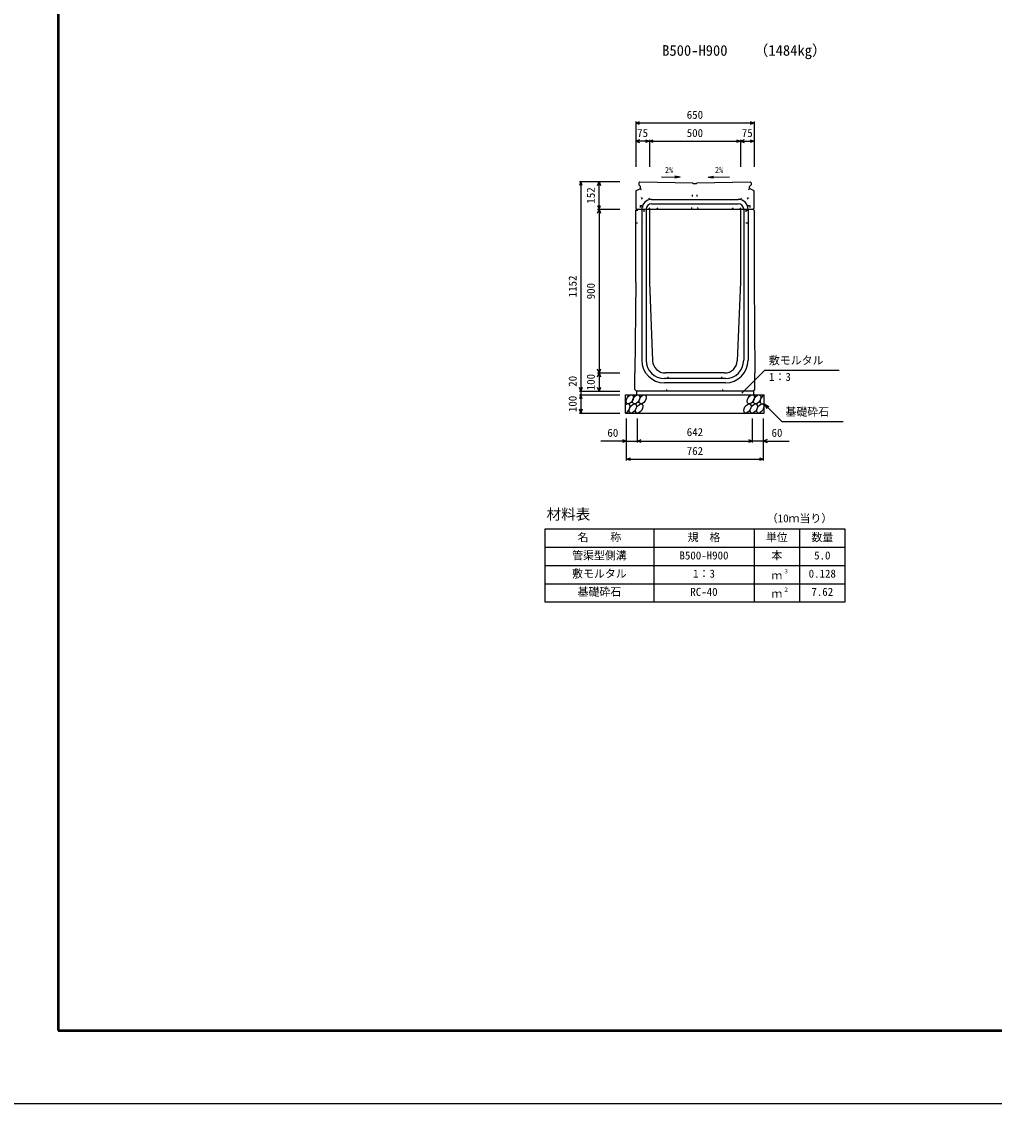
# Model space of a CAD drawing. Units: millimetres, scale not verified. Extents: x -12600 to 12600, y -5940 to 5940.
# Drawn here: x -4000 to 1346, y -5940 to 6 of the extents above; entities that cross this region are included whole.
import ezdxf
from ezdxf.enums import TextEntityAlignment as Align

# ---------------------------------------------------------------- set-up
doc = ezdxf.new("R2010")
doc.units = ezdxf.units.MM
doc.header["$LTSCALE"] = 40
doc.linetypes.add('DOTTED', pattern=[1.75, 0.25, -1.5])
for name, color, linetype, lineweight in [('0-0_DIM', 7, 'Continuous', 25), ('0-1_Defpoints', 5, 'Continuous', 25), ('0-2_HATCH', 6, 'Continuous', 25), ('0-3_HYO', 3, 'Continuous', 25), ('0-4_HYO2', 4, 'Continuous', 25), ('0-5_OUTLINE', 3, 'Continuous', 25), ('0-6_OUTLINE2', 4, 'DOTTED', 25), ('0-7_TXT', 7, 'Continuous', 25), ('0-8_WAKU', 3, 'Continuous', 25)]:
    doc.layers.add(name, color=color, linetype=linetype, lineweight=lineweight)
doc.styles.add('ＭＳ ゴシック', font='')
doc.styles.get('ＭＳ ゴシック').set_extended_font_data('MS Gothic')

msp = doc.modelspace()

# ---------------------------------------------------------------- linework, layer by layer
at = {"layer": '0-0_DIM'}
for p, q in [((-625, -544.04), (-625, -791.54)), ((25, -551.54), (-625, -551.54)), ((25, -544.04), (25, -791.54)), ((-550, -651.54), (-625, -651.54)), ((-550, -644.04), (-550, -791.54)), ((-550, -651.54), (-50, -651.54)), ((-50, -644.04), (-50, -791.54)), ((-50, -651.54), (25, -651.54)), ((-934.5, -873.54), (-712, -873.54)), ((-927, -873.54), (-927, -2025.54)), ((-827, -1025.54), (-827, -873.54)), ((-834.5, -1025.54), (-712, -1025.54)), ((-827, -1025.54), (-827, -1925.54)), ((-834.5, -1925.54), (-712, -1925.54)), ((-827, -1925.54), (-827, -2025.54)), ((-41.89, -2036.35), (84.34, -1910.11)), ((84.34, -1910.11), (492.24, -1910.11)), ((-934.5, -2025.54), (-712, -2025.54)), ((-934.5, -2045.54), (-712, -2045.54)), ((-927, -2025.54), (-927, -2045.54)), ((-927, -2045.54), (-927, -2145.54)), ((81, -2095.54), (176.76, -2191.29)), ((81, -2095.54), (106.98, -2110.54)), ((81, -2095.54), (96, -2121.52)), ((-934.5, -2145.54), (-712, -2145.54)), ((-676, -2406.9), (-676, -2175.54)), ((-616, -2306.9), (-616, -2175.54)), ((16, -2306.9), (16, -2175.54)), ((76, -2406.9), (76, -2175.54)), ((176.76, -2191.29), (514.31, -2191.29)), ((-676, -2299.4), (-817.79, -2299.4)), ((-676, -2299.4), (-616, -2299.4)), ((-616, -2299.4), (16, -2299.4)), ((76, -2299.4), (16, -2299.4)), ((76, -2299.4), (217.79, -2299.4)), ((-676, -2399.4), (76, -2399.4))]:
    msp.add_line(p, q, dxfattribs=at)
for points in [[(-603.86, -559.23), (-625, -551.54), (-603.86, -543.84)], [(3.86, -543.84), (25, -551.54), (3.86, -559.23)], [(-603.86, -643.84), (-625, -651.54), (-603.86, -659.23)], [(-571.14, -643.84), (-550, -651.54), (-571.14, -659.23)], [(-528.86, -659.23), (-550, -651.54), (-528.86, -643.84)], [(-71.14, -643.84), (-50, -651.54), (-71.14, -659.23)], [(-28.86, -643.84), (-50, -651.54), (-28.86, -659.23)], [(3.86, -643.84), (25, -651.54), (3.86, -659.23)], [(-919.3, -894.68), (-927, -873.54), (-934.7, -894.68)], [(-834.7, -894.68), (-827, -873.54), (-819.3, -894.68)], [(-834.7, -1004.39), (-827, -1025.54), (-819.3, -1004.39)], [(-834.7, -1046.68), (-827, -1025.54), (-819.3, -1046.68)], [(-819.3, -1904.39), (-827, -1925.54), (-834.7, -1904.39)], [(-834.7, -1946.68), (-827, -1925.54), (-819.3, -1946.68)], [(-919.3, -2004.39), (-927, -2025.54), (-934.7, -2004.39)], [(-819.3, -2004.39), (-827, -2025.54), (-834.7, -2004.39)], [(-919.3, -2066.68), (-927, -2045.54), (-934.7, -2066.68)], [(-919.3, -2124.39), (-927, -2145.54), (-934.7, -2124.39)], [(-697.14, -2291.71), (-676, -2299.4), (-697.14, -2307.1)], [(-594.86, -2307.1), (-616, -2299.4), (-594.86, -2291.71)], [(-5.14, -2291.71), (16, -2299.4), (-5.14, -2307.1)], [(97.14, -2291.71), (76, -2299.4), (97.14, -2307.1)], [(-654.86, -2407.1), (-676, -2399.4), (-654.86, -2391.71)], [(54.86, -2391.71), (76, -2399.4), (54.86, -2407.1)]]:
    msp.add_lwpolyline(points, dxfattribs=at)
at = {"layer": '0-1_Defpoints'}
msp.add_lwpolyline([(-4200, -5940), (12600, -5940), (12600, 5940), (-4200, 5940)], close=True, dxfattribs=at)
at = {"layer": '0-2_HATCH'}
for centre in [(-658.11, -2070.54), (-622.63, -2070.54), (-587.16, -2070.54), (7.05, -2070.54), (42.52, -2070.54), (-641.23, -2120.54), (-605.75, -2120.54), (-11.55, -2120.54), (23.93, -2120.54), (59.41, -2120.54)]:
    msp.add_ellipse(centre, major_axis=(14.54, 23.54), ratio=0.5792, dxfattribs=at)
for centre, start_param, end_param in [((78, -2070.54), 0.6666252, 4.1103269), ((-676.7, -2120.54), 3.7419964, 7.318141)]:
    msp.add_ellipse(centre, major_axis=(14.54, 23.54), ratio=0.5792, start_param=start_param, end_param=end_param, dxfattribs=at)
at = {"layer": '0-3_HYO'}
for p, q in [((-525, -2783.64), (-525, -3183.64)), ((25, -2783.64), (25, -3183.64)), ((275, -2783.64), (275, -3183.64)), ((-1125, -2883.64), (525, -2883.64))]:
    msp.add_line(p, q, dxfattribs=at)
msp.add_lwpolyline([(-1125, -3183.64), (525, -3183.64), (525, -2783.64), (-1125, -2783.64)], close=True, dxfattribs=at)
at = {"layer": '0-4_HYO2'}
for p, q in [((-1125, -2983.64), (525, -2983.64)), ((-1125, -3083.64), (525, -3083.64))]:
    msp.add_line(p, q, dxfattribs=at)
at = {"layer": '0-5_OUTLINE'}
for p, q in [((-603.32, -874.47), (-609, -880.04)), ((-609, -880.04), (-609, -891.04)), ((-600, -901.04), (-609, -891.04)), ((-603.32, -874.47), (-312, -880.3)), ((-312, -880.3), (-309, -883.54)), ((-309, -883.54), (-291, -883.54)), ((-291, -883.54), (-288, -880.28)), ((0, -901.04), (9, -891.04)), ((9, -880.04), (9, -891.04)), ((-625, -924.04), (-600, -911.04)), ((-625, -924.04), (-625, -1019.54)), ((-600, -911.04), (-600, -901.04)), ((0, -911.04), (0, -901.04)), ((25, -924.04), (0, -911.04)), ((25, -1019.54), (25, -924.04)), ((-625, -1019.54), (-619, -1025.54)), ((-625, -1031.54), (-619, -1025.54)), ((-625, -1425.54), (-625, -1031.54)), ((-619, -1025.54), (19, -1025.54)), ((-50, -1025.54), (-50, -1425.54)), ((19, -1025.54), (25, -1019.54)), ((19, -1025.54), (25, -1031.54)), ((25, -1031.54), (25, -1425.54)), ((-625, -1425.54), (-630, -1925.54)), ((-50, -1425.54), (-67.31, -1858.33)), ((25, -1425.54), (30, -1925.54)), ((-630, -2016.54), (-630, -1925.54)), ((-137.26, -1925.54), (-462.74, -1925.54)), ((30, -2016.54), (30, -1925.54)), ((-630, -2016.54), (-621, -2025.54)), ((21, -2025.54), (30, -2016.54)), ((-681, -2045.54), (81, -2045.54)), ((-681, -2145.54), (-681, -2045.54)), ((21, -2025.54), (-621, -2025.54)), ((-621, -2025.54), (-621, -2045.54)), ((21, -2025.54), (21, -2045.54)), ((81, -2145.54), (81, -2045.54)), ((-681, -2145.54), (81, -2145.54))]:
    msp.add_line(p, q, dxfattribs=at)
for points in [[(-288, -880.28), (3, -874.16), (9, -880.04)], [(-550, -1025.54), (-550, -1425.54), (-532.69, -1858.33)]]:
    msp.add_lwpolyline(points, dxfattribs=at)
for centre, start, end in [((-462.74, -1855.54), 182.29061, 270.36797), ((-137.26, -1855.54), 270, 357.70939)]:
    msp.add_arc(centre, 70, start, end, dxfattribs=at)
at = {"layer": '0-6_OUTLINE2'}
for p, q in [((-317, -1025.54), (-309, -883.54)), ((-283, -1025.54), (-291, -883.54)), ((-545.77, -1025.54), (-623.37, -923.19)), ((-601.49, -911.81), (-503.12, -1025.54)), ((1.49, -911.81), (-96.88, -1025.54)), ((-54.23, -1025.54), (23.37, -923.19)), ((-601, -1005.04), (-589, -1005.04)), ((-601, -1005.04), (-601, -1030.04)), ((-589, -1005.04), (-589, -1030.04)), ((-10.5, -1005.04), (1.5, -1005.04)), ((-10.5, -1005.04), (-10.5, -1030.04)), ((1.5, -1005.04), (1.5, -1030.04)), ((-20.55, -1030.04), (-20.55, -1100.54)), ((-20.55, -1030.04), (23.5, -1030.04)), ((-625, -1100.54), (-580, -1100.54)), ((-20.55, -1100.54), (24.45, -1100.54)), ((-455, -2025.54), (-445, -1925.54)), ((-145, -2025.54), (-155, -1925.54))]:
    msp.add_line(p, q, dxfattribs=at)
at = {"layer": '0-6_OUTLINE2', "linetype": 'Continuous'}
for p, q in [((-538, -971.54), (-62, -971.54)), ((-538, -995.54), (-62, -995.54)), ((-592, -1025.54), (-592, -1855.54)), ((-568, -1025.54), (-568, -1855.54)), ((-32, -1025.54), (-32, -1855.54)), ((-8, -1025.54), (-8, -1855.54)), ((-132, -1955.54), (-468, -1955.54)), ((-132, -1979.54), (-468, -1979.54))]:
    msp.add_line(p, q, dxfattribs=at)
at = {"layer": '0-6_OUTLINE2'}
msp.add_lwpolyline([(-623.5, -1030.04), (-580, -1030.04), (-580, -1100.54)], dxfattribs=at)
at = {"layer": '0-6_OUTLINE2', "linetype": 'Continuous'}
for centre, radius, start, end in [((-538, -1025.54), 54, 90, 180), ((-538, -1025.54), 30, 90, 180), ((-62, -1025.54), 54, 0, 90), ((-62, -1025.54), 30, 0, 90), ((-468, -1855.54), 124, 180, 270), ((-468, -1855.54), 100, 180, 270), ((-132, -1855.54), 100, 270, 0), ((-132, -1855.54), 124, 270, 0)]:
    msp.add_arc(centre, radius, start, end, dxfattribs=at)
at = {"layer": '0-7_TXT'}
for p, q in [((-381.53, -849.69), (-410.96, -843.89)), ((-227.06, -849), (-197.64, -843.17)), ((-227.06, -849), (-109.17, -846.52)), ((-227.06, -849), (-197.42, -853.58))]:
    msp.add_line(p, q, dxfattribs=at)
msp.add_lwpolyline([(-484.35, -847.63), (-381.53, -849.69), (-411.17, -854.3)], dxfattribs=at)
at = {"layer": '0-8_WAKU', "lineweight": 50}
msp.add_lwpolyline([(-3800, -5540), (12200, -5540), (12200, 5540), (-3800, 5540)], close=True, dxfattribs=at)

# ---------------------------------------------------------------- texts
at = {"layer": '0-0_DIM', "style": 'ＭＳ ゴシック'}
for s, p in [('650', (-345, -541.54)), ('75', (-617.5, -641.54)), ('500', (-345, -641.54)), ('75', (-42.5, -641.54)), ('敷モルタル', (106.38, -1891.38)), ('1：3', (107.38, -1982.07)), ('基礎砕石', (197.32, -2174.12)), ('60', (-781, -2289.4)), ('642', (-345, -2285.54)), ('60', (121, -2289.4)), ('762', (-345, -2389.4))]:
    msp.add_text(s, height=43.99, dxfattribs=at).set_placement(p, align=Align.BOTTOM_LEFT)
for s, p in [('152', (-837, -994.54)), ('1152', (-937, -1509.54)), ('900', (-837, -1520.54)), ('20', (-937, -2001.22)), ('100', (-837, -2020.54)), ('100', (-937, -2140.54))]:
    msp.add_text(s, height=43.99, rotation=90, dxfattribs=at).set_placement(p, align=Align.BOTTOM_LEFT)
at = {"layer": '0-7_TXT', "style": 'ＭＳ ゴシック'}
for s, height, p in [('（1484kg）', 58.65, (23.7, -199.16)), ('B500-H900', 58.65, (-480, -199.56)), ('2%', 32.99, (-464.85, -836.15)), ('2%', 32.99, (-189.63, -836.1)), ('材料表', 58.65, (-1115, -2748.64)), ('（10ｍ当り）', 43.99, (95, -2759.64)), ('名\u3000\u3000称', 43.99, (-945, -2863.64)), ('規\u3000格', 43.99, (-340, -2863.64)), ('単位', 43.99, (90, -2863.64)), ('数量', 43.99, (340, -2863.64)), ('管渠型側溝', 43.99, (-975, -2963.64)), ('B500-H900', 43.99, (-385, -2963.64)), ('本', 43.99, (120, -2963.64)), ('5.0', 43.99, (355, -2963.64)), ('敷モルタル', 43.99, (-975, -3063.64)), ('1：3', 43.99, (-310, -3063.64)), ('ｍ', 43.99, (120, -3073.64)), ('３', 21.99, (185.54, -3033.27)), ('0.128', 43.99, (325, -3063.64)), ('基礎砕石', 43.99, (-945, -3163.64)), ('RC-40', 43.99, (-325, -3163.64)), ('ｍ', 43.99, (120, -3173.64)), ('２', 21.99, (185.54, -3133.27)), ('7.62', 43.99, (340, -3163.64))]:
    msp.add_text(s, height=height, dxfattribs=at).set_placement(p, align=Align.BOTTOM_LEFT)

doc.saveas('drawing.dxf')
